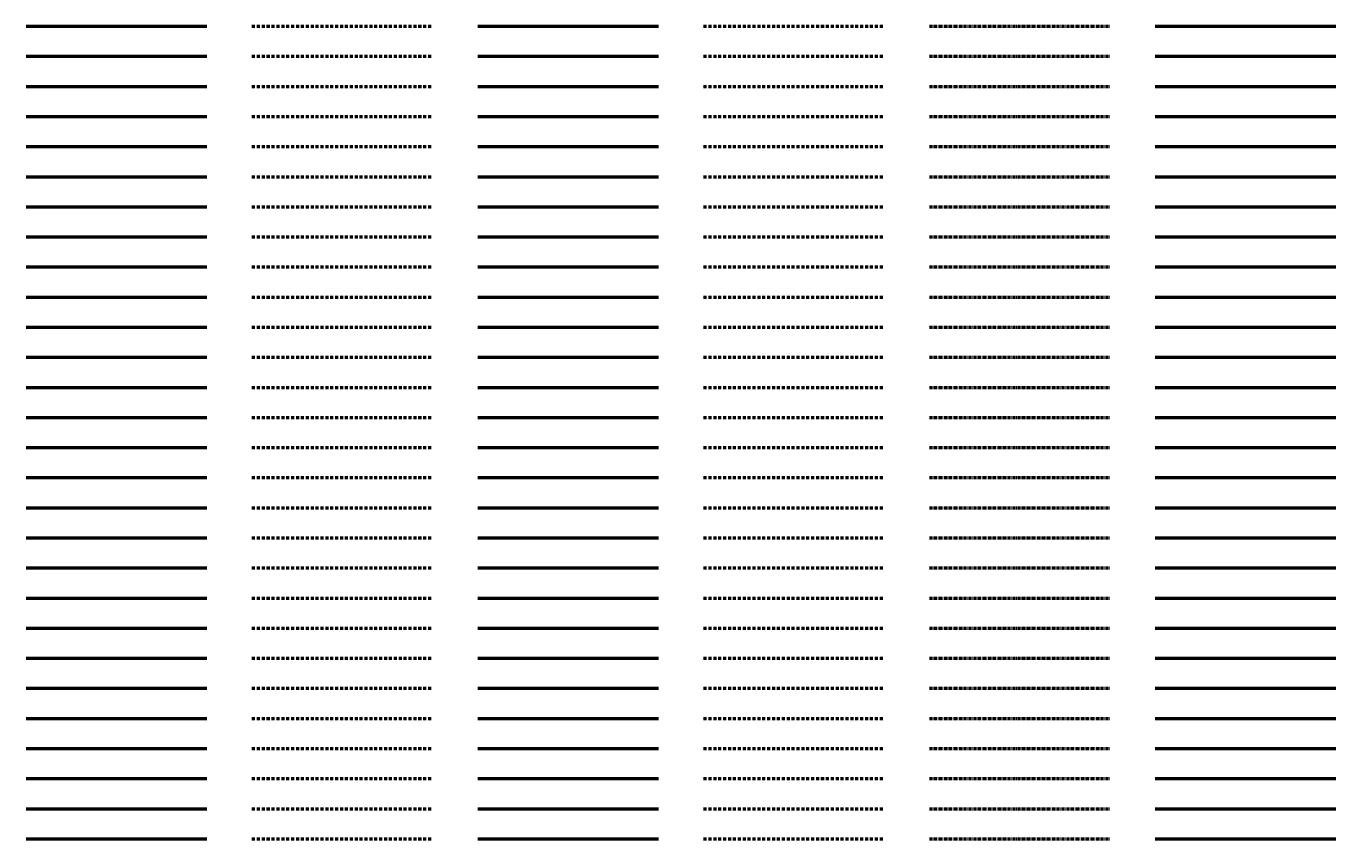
# Model space of a CAD drawing. Header units: metres. Extents: x -170 to 2070, y -13 to 17840.
# Drawn here: x 150 to 1020, y 2780 to 3320 of the extents above; entities that cross this region are included whole.
import ezdxf
from ezdxf.lldxf.tags import DXFTag

# ---------------------------------------------------------------- set-up
doc = ezdxf.new("R2010")
doc.units = ezdxf.units.M
doc.linetypes.add('KL-SO', pattern=[3.25, 2, -1.25])
doc.linetypes.add('KL-VERLATEN-SO', pattern=[3.25, 2, -0.5, 0.25, -0.5])
for name, color, linetype, lineweight in [('B-OI-KL-ET_HS_MANTELBUIS_ST_159-G', 7, 'Continuous', 70), ('B-OI-KL-ET_HS_MANTELBUIS_ST_159-RESERVE-G', 7, 'KL-RESERVE-SO', 70), ('B-OI-KL-ET_HS_MANTELBUIS_ST_159-VERLATEN-G', 7, 'KL-VERLATEN-SO', 70), ('B-OI-KL-ET_HS_MANTELBUIS_ST_160-G', 7, 'Continuous', 70), ('B-OI-KL-ET_HS_MANTELBUIS_ST_160-RESERVE-G', 7, 'KL-RESERVE-SO', 70), ('B-OI-KL-ET_HS_MANTELBUIS_ST_160-VERLATEN-G', 7, 'KL-VERLATEN-SO', 70), ('B-OI-KL-ET_HS_MANTELBUIS_ST_168.3-G', 7, 'Continuous', 70), ('B-OI-KL-ET_HS_MANTELBUIS_ST_168.3-RESERVE-G', 7, 'KL-RESERVE-SO', 70), ('B-OI-KL-ET_HS_MANTELBUIS_ST_168.3-VERLATEN-G', 7, 'KL-VERLATEN-SO', 70), ('B-OI-KL-ET_HS_MANTELBUIS_ST_175-G', 7, 'Continuous', 70), ('B-OI-KL-ET_HS_MANTELBUIS_ST_175-RESERVE-G', 7, 'KL-RESERVE-SO', 70), ('B-OI-KL-ET_HS_MANTELBUIS_ST_175-VERLATEN-G', 7, 'KL-VERLATEN-SO', 70), ('B-OI-KL-ET_HS_MANTELBUIS_ST_200-G', 7, 'Continuous', 70), ('B-OI-KL-ET_HS_MANTELBUIS_ST_200-RESERVE-G', 7, 'KL-RESERVE-SO', 70), ('B-OI-KL-ET_HS_MANTELBUIS_ST_200-VERLATEN-G', 7, 'KL-VERLATEN-SO', 70), ('B-OI-KL-ET_HS_MANTELBUIS_ST_216-G', 7, 'Continuous', 70), ('B-OI-KL-ET_HS_MANTELBUIS_ST_216-RESERVE-G', 7, 'KL-RESERVE-SO', 70), ('B-OI-KL-ET_HS_MANTELBUIS_ST_216-VERLATEN-G', 7, 'KL-VERLATEN-SO', 70), ('B-OI-KL-ET_HS_MANTELBUIS_ST_219.1-G', 7, 'Continuous', 70), ('B-OI-KL-ET_HS_MANTELBUIS_ST_219.1-RESERVE-G', 7, 'KL-RESERVE-SO', 70), ('B-OI-KL-ET_HS_MANTELBUIS_ST_219.1-VERLATEN-G', 7, 'KL-VERLATEN-SO', 70), ('B-OI-KL-ET_HS_MANTELBUIS_ST_250-G', 7, 'Continuous', 70), ('B-OI-KL-ET_HS_MANTELBUIS_ST_250-RESERVE-G', 7, 'KL-RESERVE-SO', 70), ('B-OI-KL-ET_HS_MANTELBUIS_ST_250-VERLATEN-G', 7, 'KL-VERLATEN-SO', 70), ('B-OI-KL-ET_HS_MANTELBUIS_ST_250.3-G', 7, 'Continuous', 70), ('B-OI-KL-ET_HS_MANTELBUIS_ST_250.3-RESERVE-G', 7, 'KL-RESERVE-SO', 70), ('B-OI-KL-ET_HS_MANTELBUIS_ST_250.3-VERLATEN-G', 7, 'KL-VERLATEN-SO', 70), ('B-OI-KL-ET_HS_MANTELBUIS_ST_260-G', 7, 'Continuous', 70), ('B-OI-KL-ET_HS_MANTELBUIS_ST_260-RESERVE-G', 7, 'KL-RESERVE-SO', 70), ('B-OI-KL-ET_HS_MANTELBUIS_ST_260-VERLATEN-G', 7, 'KL-VERLATEN-SO', 70), ('B-OI-KL-ET_HS_MANTELBUIS_ST_267-G', 7, 'Continuous', 70), ('B-OI-KL-ET_HS_MANTELBUIS_ST_267-RESERVE-G', 7, 'KL-RESERVE-SO', 70), ('B-OI-KL-ET_HS_MANTELBUIS_ST_267-VERLATEN-G', 7, 'KL-VERLATEN-SO', 70), ('B-OI-KL-ET_HS_MANTELBUIS_ST_273-G', 7, 'Continuous', 70), ('B-OI-KL-ET_HS_MANTELBUIS_ST_273-RESERVE-G', 7, 'KL-RESERVE-SO', 70), ('B-OI-KL-ET_HS_MANTELBUIS_ST_273-VERLATEN-G', 7, 'KL-VERLATEN-SO', 70), ('B-OI-KL-ET_HS_MANTELBUIS_ST_280-G', 7, 'Continuous', 70), ('B-OI-KL-ET_HS_MANTELBUIS_ST_280-RESERVE-G', 7, 'KL-RESERVE-SO', 70), ('B-OI-KL-ET_HS_MANTELBUIS_ST_280-VERLATEN-G', 7, 'KL-VERLATEN-SO', 70), ('B-OI-KL-ET_HS_MANTELBUIS_ST_300-G', 7, 'Continuous', 70), ('B-OI-KL-ET_HS_MANTELBUIS_ST_300-RESERVE-G', 7, 'KL-RESERVE-SO', 70), ('B-OI-KL-ET_HS_MANTELBUIS_ST_300-VERLATEN-G', 7, 'KL-VERLATEN-SO', 70), ('B-OI-KL-ET_HS_MANTELBUIS_ST_323.9-G', 7, 'Continuous', 70), ('B-OI-KL-ET_HS_MANTELBUIS_ST_323.9-RESERVE-G', 7, 'KL-RESERVE-SO', 70), ('B-OI-KL-ET_HS_MANTELBUIS_ST_323.9-VERLATEN-G', 7, 'KL-VERLATEN-SO', 70), ('B-OI-KL-ET_HS_MANTELBUIS_ST_368-G', 7, 'Continuous', 70), ('B-OI-KL-ET_HS_MANTELBUIS_ST_368-RESERVE-G', 7, 'KL-RESERVE-SO', 70), ('B-OI-KL-ET_HS_MANTELBUIS_ST_368-VERLATEN-G', 7, 'KL-VERLATEN-SO', 70), ('B-OI-KL-ET_HS_MANTELBUIS_ST_40-G', 7, 'Continuous', 70), ('B-OI-KL-ET_HS_MANTELBUIS_ST_40-RESERVE-G', 7, 'KL-RESERVE-SO', 70), ('B-OI-KL-ET_HS_MANTELBUIS_ST_40-VERLATEN-G', 7, 'KL-VERLATEN-SO', 70), ('B-OI-KL-ET_HS_MANTELBUIS_ST_406.4-G', 7, 'Continuous', 70), ('B-OI-KL-ET_HS_MANTELBUIS_ST_406.4-RESERVE-G', 7, 'KL-RESERVE-SO', 70), ('B-OI-KL-ET_HS_MANTELBUIS_ST_406.4-VERLATEN-G', 7, 'KL-VERLATEN-SO', 70), ('B-OI-KL-ET_HS_MANTELBUIS_ST_419-G', 7, 'Continuous', 70), ('B-OI-KL-ET_HS_MANTELBUIS_ST_419-RESERVE-G', 7, 'KL-RESERVE-SO', 70), ('B-OI-KL-ET_HS_MANTELBUIS_ST_419-VERLATEN-G', 7, 'KL-VERLATEN-SO', 70), ('B-OI-KL-ET_HS_MANTELBUIS_ST_42.4-G', 7, 'Continuous', 70), ('B-OI-KL-ET_HS_MANTELBUIS_ST_42.4-RESERVE-G', 7, 'KL-RESERVE-SO', 70), ('B-OI-KL-ET_HS_MANTELBUIS_ST_42.4-VERLATEN-G', 7, 'KL-VERLATEN-SO', 70), ('B-OI-KL-ET_HS_MANTELBUIS_ST_48.3-G', 7, 'Continuous', 70), ('B-OI-KL-ET_HS_MANTELBUIS_ST_48.3-RESERVE-G', 7, 'KL-RESERVE-SO', 70), ('B-OI-KL-ET_HS_MANTELBUIS_ST_48.3-VERLATEN-G', 7, 'KL-VERLATEN-SO', 70), ('B-OI-KL-ET_HS_MANTELBUIS_ST_50-G', 7, 'Continuous', 70), ('B-OI-KL-ET_HS_MANTELBUIS_ST_50-RESERVE-G', 7, 'KL-RESERVE-SO', 70), ('B-OI-KL-ET_HS_MANTELBUIS_ST_50-VERLATEN-G', 7, 'KL-VERLATEN-SO', 70), ('B-OI-KL-ET_HS_MANTELBUIS_ST_500-G', 7, 'Continuous', 70), ('B-OI-KL-ET_HS_MANTELBUIS_ST_500-RESERVE-G', 7, 'KL-RESERVE-SO', 70), ('B-OI-KL-ET_HS_MANTELBUIS_ST_500-VERLATEN-G', 7, 'KL-VERLATEN-SO', 70), ('B-OI-KL-ET_HS_MANTELBUIS_ST_508-G', 7, 'Continuous', 70), ('B-OI-KL-ET_HS_MANTELBUIS_ST_508-RESERVE-G', 7, 'KL-RESERVE-SO', 70), ('B-OI-KL-ET_HS_MANTELBUIS_ST_508-VERLATEN-G', 7, 'KL-VERLATEN-SO', 70), ('B-OI-KL-ET_HS_MANTELBUIS_ST_521-G', 7, 'Continuous', 70), ('B-OI-KL-ET_HS_MANTELBUIS_ST_521-RESERVE-G', 7, 'KL-RESERVE-SO', 70), ('B-OI-KL-ET_HS_MANTELBUIS_ST_521-VERLATEN-G', 7, 'KL-VERLATEN-SO', 70), ('B-OI-KL-ET_HS_MANTELBUIS_ST_60.3-G', 7, 'Continuous', 70), ('B-OI-KL-ET_HS_MANTELBUIS_ST_60.3-RESERVE-G', 7, 'KL-RESERVE-SO', 70), ('B-OI-KL-ET_HS_MANTELBUIS_ST_60.3-VERLATEN-G', 7, 'KL-VERLATEN-SO', 70), ('B-OI-KL-ET_HS_MANTELBUIS_ST_600-G', 7, 'Continuous', 70), ('B-OI-KL-ET_HS_MANTELBUIS_ST_600-RESERVE-G', 7, 'KL-RESERVE-SO', 70), ('B-OI-KL-ET_HS_MANTELBUIS_ST_600-VERLATEN-G', 7, 'KL-VERLATEN-SO', 70), ('B-OI-KL-ET_HS_MANTELBUIS_ST_609-G', 7, 'Continuous', 70), ('B-OI-KL-ET_HS_MANTELBUIS_ST_609-RESERVE-G', 7, 'KL-RESERVE-SO', 70), ('B-OI-KL-ET_HS_MANTELBUIS_ST_609-VERLATEN-G', 7, 'KL-VERLATEN-SO', 70), ('N-OI-KL-ET_HS_MANTELBUIS_ST_159-G', 10, 'KL-SO', 70), ('N-OI-KL-ET_HS_MANTELBUIS_ST_160-G', 10, 'KL-SO', 70), ('N-OI-KL-ET_HS_MANTELBUIS_ST_168.3-G', 10, 'KL-SO', 70), ('N-OI-KL-ET_HS_MANTELBUIS_ST_175-G', 10, 'KL-SO', 70), ('N-OI-KL-ET_HS_MANTELBUIS_ST_200-G', 10, 'KL-SO', 70), ('N-OI-KL-ET_HS_MANTELBUIS_ST_216-G', 10, 'KL-SO', 70), ('N-OI-KL-ET_HS_MANTELBUIS_ST_219.1-G', 10, 'KL-SO', 70), ('N-OI-KL-ET_HS_MANTELBUIS_ST_250-G', 10, 'KL-SO', 70), ('N-OI-KL-ET_HS_MANTELBUIS_ST_250.3-G', 10, 'KL-SO', 70), ('N-OI-KL-ET_HS_MANTELBUIS_ST_260-G', 10, 'KL-SO', 70), ('N-OI-KL-ET_HS_MANTELBUIS_ST_267-G', 10, 'KL-SO', 70), ('N-OI-KL-ET_HS_MANTELBUIS_ST_273-G', 10, 'KL-SO', 70), ('N-OI-KL-ET_HS_MANTELBUIS_ST_280-G', 10, 'KL-SO', 70), ('N-OI-KL-ET_HS_MANTELBUIS_ST_300-G', 10, 'KL-SO', 70), ('N-OI-KL-ET_HS_MANTELBUIS_ST_323.9-G', 10, 'KL-SO', 70), ('N-OI-KL-ET_HS_MANTELBUIS_ST_368-G', 10, 'KL-SO', 70), ('N-OI-KL-ET_HS_MANTELBUIS_ST_40-G', 10, 'KL-SO', 70), ('N-OI-KL-ET_HS_MANTELBUIS_ST_406.4-G', 10, 'KL-SO', 70), ('N-OI-KL-ET_HS_MANTELBUIS_ST_419-G', 10, 'KL-SO', 70), ('N-OI-KL-ET_HS_MANTELBUIS_ST_42.4-G', 10, 'KL-SO', 70), ('N-OI-KL-ET_HS_MANTELBUIS_ST_48.3-G', 10, 'KL-SO', 70), ('N-OI-KL-ET_HS_MANTELBUIS_ST_50-G', 10, 'KL-SO', 70), ('N-OI-KL-ET_HS_MANTELBUIS_ST_500-G', 10, 'KL-SO', 70), ('N-OI-KL-ET_HS_MANTELBUIS_ST_508-G', 10, 'KL-SO', 70), ('N-OI-KL-ET_HS_MANTELBUIS_ST_521-G', 10, 'KL-SO', 70), ('N-OI-KL-ET_HS_MANTELBUIS_ST_60.3-G', 10, 'KL-SO', 70), ('N-OI-KL-ET_HS_MANTELBUIS_ST_600-G', 10, 'KL-SO', 70), ('N-OI-KL-ET_HS_MANTELBUIS_ST_609-G', 10, 'KL-SO', 70), ('R-OI-KL-ET_HS_MANTELBUIS_ST_159-G', 10, 'KL-SO', 70), ('R-OI-KL-ET_HS_MANTELBUIS_ST_160-G', 10, 'KL-SO', 70), ('R-OI-KL-ET_HS_MANTELBUIS_ST_168.3-G', 10, 'KL-SO', 70), ('R-OI-KL-ET_HS_MANTELBUIS_ST_175-G', 10, 'KL-SO', 70), ('R-OI-KL-ET_HS_MANTELBUIS_ST_200-G', 10, 'KL-SO', 70), ('R-OI-KL-ET_HS_MANTELBUIS_ST_216-G', 10, 'KL-SO', 70), ('R-OI-KL-ET_HS_MANTELBUIS_ST_219.1-G', 10, 'KL-SO', 70), ('R-OI-KL-ET_HS_MANTELBUIS_ST_250-G', 10, 'KL-SO', 70), ('R-OI-KL-ET_HS_MANTELBUIS_ST_250.3-G', 10, 'KL-SO', 70), ('R-OI-KL-ET_HS_MANTELBUIS_ST_260-G', 10, 'KL-SO', 70), ('R-OI-KL-ET_HS_MANTELBUIS_ST_267-G', 10, 'KL-SO', 70), ('R-OI-KL-ET_HS_MANTELBUIS_ST_273-G', 10, 'KL-SO', 70), ('R-OI-KL-ET_HS_MANTELBUIS_ST_280-G', 10, 'KL-SO', 70), ('R-OI-KL-ET_HS_MANTELBUIS_ST_300-G', 10, 'KL-SO', 70), ('R-OI-KL-ET_HS_MANTELBUIS_ST_323.9-G', 10, 'KL-SO', 70), ('R-OI-KL-ET_HS_MANTELBUIS_ST_368-G', 10, 'KL-SO', 70), ('R-OI-KL-ET_HS_MANTELBUIS_ST_40-G', 10, 'KL-SO', 70), ('R-OI-KL-ET_HS_MANTELBUIS_ST_406.4-G', 10, 'KL-SO', 70), ('R-OI-KL-ET_HS_MANTELBUIS_ST_419-G', 10, 'KL-SO', 70), ('R-OI-KL-ET_HS_MANTELBUIS_ST_42.4-G', 10, 'KL-SO', 70), ('R-OI-KL-ET_HS_MANTELBUIS_ST_48.3-G', 10, 'KL-SO', 70), ('R-OI-KL-ET_HS_MANTELBUIS_ST_50-G', 10, 'KL-SO', 70), ('R-OI-KL-ET_HS_MANTELBUIS_ST_500-G', 10, 'KL-SO', 70), ('R-OI-KL-ET_HS_MANTELBUIS_ST_508-G', 10, 'KL-SO', 70), ('R-OI-KL-ET_HS_MANTELBUIS_ST_521-G', 10, 'KL-SO', 70), ('R-OI-KL-ET_HS_MANTELBUIS_ST_60.3-G', 10, 'KL-SO', 70), ('R-OI-KL-ET_HS_MANTELBUIS_ST_600-G', 10, 'KL-SO', 70), ('R-OI-KL-ET_HS_MANTELBUIS_ST_609-G', 10, 'KL-SO', 70), ('V-OI-KL-ET_HS_MANTELBUIS_ST_159-G', 7, 'V-KL-SO', 70), ('V-OI-KL-ET_HS_MANTELBUIS_ST_160-G', 7, 'V-KL-SO', 70), ('V-OI-KL-ET_HS_MANTELBUIS_ST_168.3-G', 7, 'V-KL-SO', 70), ('V-OI-KL-ET_HS_MANTELBUIS_ST_175-G', 7, 'V-KL-SO', 70), ('V-OI-KL-ET_HS_MANTELBUIS_ST_200-G', 7, 'V-KL-SO', 70), ('V-OI-KL-ET_HS_MANTELBUIS_ST_216-G', 7, 'V-KL-SO', 70), ('V-OI-KL-ET_HS_MANTELBUIS_ST_219.1-G', 7, 'V-KL-SO', 70), ('V-OI-KL-ET_HS_MANTELBUIS_ST_250-G', 7, 'V-KL-SO', 70), ('V-OI-KL-ET_HS_MANTELBUIS_ST_250.3-G', 7, 'V-KL-SO', 70), ('V-OI-KL-ET_HS_MANTELBUIS_ST_260-G', 7, 'V-KL-SO', 70), ('V-OI-KL-ET_HS_MANTELBUIS_ST_267-G', 7, 'V-KL-SO', 70), ('V-OI-KL-ET_HS_MANTELBUIS_ST_273-G', 7, 'V-KL-SO', 70), ('V-OI-KL-ET_HS_MANTELBUIS_ST_280-G', 7, 'V-KL-SO', 70), ('V-OI-KL-ET_HS_MANTELBUIS_ST_300-G', 7, 'V-KL-SO', 70), ('V-OI-KL-ET_HS_MANTELBUIS_ST_323.9-G', 7, 'V-KL-SO', 70), ('V-OI-KL-ET_HS_MANTELBUIS_ST_368-G', 7, 'V-KL-SO', 70), ('V-OI-KL-ET_HS_MANTELBUIS_ST_40-G', 7, 'V-KL-SO', 70), ('V-OI-KL-ET_HS_MANTELBUIS_ST_406.4-G', 7, 'V-KL-SO', 70), ('V-OI-KL-ET_HS_MANTELBUIS_ST_419-G', 7, 'V-KL-SO', 70), ('V-OI-KL-ET_HS_MANTELBUIS_ST_42.4-G', 7, 'V-KL-SO', 70), ('V-OI-KL-ET_HS_MANTELBUIS_ST_48.3-G', 7, 'V-KL-SO', 70), ('V-OI-KL-ET_HS_MANTELBUIS_ST_50-G', 7, 'V-KL-SO', 70), ('V-OI-KL-ET_HS_MANTELBUIS_ST_500-G', 7, 'V-KL-SO', 70), ('V-OI-KL-ET_HS_MANTELBUIS_ST_508-G', 7, 'V-KL-SO', 70), ('V-OI-KL-ET_HS_MANTELBUIS_ST_521-G', 7, 'V-KL-SO', 70), ('V-OI-KL-ET_HS_MANTELBUIS_ST_60.3-G', 7, 'V-KL-SO', 70), ('V-OI-KL-ET_HS_MANTELBUIS_ST_600-G', 7, 'V-KL-SO', 70), ('V-OI-KL-ET_HS_MANTELBUIS_ST_609-G', 7, 'V-KL-SO', 70)]:
    doc.layers.add(name, color=color, linetype=linetype, lineweight=lineweight)
tags = doc.linetypes.add('KL-RESERVE-SO', pattern='A,7,-2,["RS",Standard,S=1,R=0,X=-1,Y=-0.5],-1.5', length=10.5).pattern_tags.tags
tags[6] = DXFTag(74, 10)
doc.linetypes.add('V-KL-SO', pattern='A,2,[24,nlcs.shx,S=0.75,R=0,X=0,Y=0],2', length=4)

msp = doc.modelspace()

# ---------------------------------------------------------------- linework, layer by layer
at = {"layer": 'B-OI-KL-ET_HS_MANTELBUIS_ST_159-G'}
msp.add_line((150, 2780), (270, 2780), dxfattribs=at)
at = {"layer": 'B-OI-KL-ET_HS_MANTELBUIS_ST_159-RESERVE-G'}
msp.add_line((900, 2780), (1020, 2780), dxfattribs=at)
at = {"layer": 'B-OI-KL-ET_HS_MANTELBUIS_ST_159-VERLATEN-G'}
msp.add_line((750, 2780), (870, 2780), dxfattribs=at)
at = {"layer": 'B-OI-KL-ET_HS_MANTELBUIS_ST_160-G'}
msp.add_line((150, 2800), (270, 2800), dxfattribs=at)
at = {"layer": 'B-OI-KL-ET_HS_MANTELBUIS_ST_160-RESERVE-G'}
msp.add_line((900, 2800), (1020, 2800), dxfattribs=at)
at = {"layer": 'B-OI-KL-ET_HS_MANTELBUIS_ST_160-VERLATEN-G'}
msp.add_line((750, 2800), (870, 2800), dxfattribs=at)
at = {"layer": 'B-OI-KL-ET_HS_MANTELBUIS_ST_168.3-G'}
msp.add_line((150, 2820), (270, 2820), dxfattribs=at)
at = {"layer": 'B-OI-KL-ET_HS_MANTELBUIS_ST_168.3-RESERVE-G'}
msp.add_line((900, 2820), (1020, 2820), dxfattribs=at)
at = {"layer": 'B-OI-KL-ET_HS_MANTELBUIS_ST_168.3-VERLATEN-G'}
msp.add_line((750, 2820), (870, 2820), dxfattribs=at)
at = {"layer": 'B-OI-KL-ET_HS_MANTELBUIS_ST_175-G'}
msp.add_line((150, 2840), (270, 2840), dxfattribs=at)
at = {"layer": 'B-OI-KL-ET_HS_MANTELBUIS_ST_175-RESERVE-G'}
msp.add_line((900, 2840), (1020, 2840), dxfattribs=at)
at = {"layer": 'B-OI-KL-ET_HS_MANTELBUIS_ST_175-VERLATEN-G'}
msp.add_line((750, 2840), (870, 2840), dxfattribs=at)
at = {"layer": 'B-OI-KL-ET_HS_MANTELBUIS_ST_200-G'}
msp.add_line((150, 2860), (270, 2860), dxfattribs=at)
at = {"layer": 'B-OI-KL-ET_HS_MANTELBUIS_ST_200-RESERVE-G'}
msp.add_line((900, 2860), (1020, 2860), dxfattribs=at)
at = {"layer": 'B-OI-KL-ET_HS_MANTELBUIS_ST_200-VERLATEN-G'}
msp.add_line((750, 2860), (870, 2860), dxfattribs=at)
at = {"layer": 'B-OI-KL-ET_HS_MANTELBUIS_ST_216-G'}
msp.add_line((150, 2880), (270, 2880), dxfattribs=at)
at = {"layer": 'B-OI-KL-ET_HS_MANTELBUIS_ST_216-RESERVE-G'}
msp.add_line((900, 2880), (1020, 2880), dxfattribs=at)
at = {"layer": 'B-OI-KL-ET_HS_MANTELBUIS_ST_216-VERLATEN-G'}
msp.add_line((750, 2880), (870, 2880), dxfattribs=at)
at = {"layer": 'B-OI-KL-ET_HS_MANTELBUIS_ST_219.1-G'}
msp.add_line((150, 2900), (270, 2900), dxfattribs=at)
at = {"layer": 'B-OI-KL-ET_HS_MANTELBUIS_ST_219.1-RESERVE-G'}
msp.add_line((900, 2900), (1020, 2900), dxfattribs=at)
at = {"layer": 'B-OI-KL-ET_HS_MANTELBUIS_ST_219.1-VERLATEN-G'}
msp.add_line((750, 2900), (870, 2900), dxfattribs=at)
at = {"layer": 'B-OI-KL-ET_HS_MANTELBUIS_ST_250-G'}
msp.add_line((150, 2920), (270, 2920), dxfattribs=at)
at = {"layer": 'B-OI-KL-ET_HS_MANTELBUIS_ST_250-RESERVE-G'}
msp.add_line((900, 2920), (1020, 2920), dxfattribs=at)
at = {"layer": 'B-OI-KL-ET_HS_MANTELBUIS_ST_250-VERLATEN-G'}
msp.add_line((750, 2920), (870, 2920), dxfattribs=at)
at = {"layer": 'B-OI-KL-ET_HS_MANTELBUIS_ST_250.3-G'}
msp.add_line((150, 2940), (270, 2940), dxfattribs=at)
at = {"layer": 'B-OI-KL-ET_HS_MANTELBUIS_ST_250.3-RESERVE-G'}
msp.add_line((900, 2940), (1020, 2940), dxfattribs=at)
at = {"layer": 'B-OI-KL-ET_HS_MANTELBUIS_ST_250.3-VERLATEN-G'}
msp.add_line((750, 2940), (870, 2940), dxfattribs=at)
at = {"layer": 'B-OI-KL-ET_HS_MANTELBUIS_ST_260-G'}
msp.add_line((150, 2960), (270, 2960), dxfattribs=at)
at = {"layer": 'B-OI-KL-ET_HS_MANTELBUIS_ST_260-RESERVE-G'}
msp.add_line((900, 2960), (1020, 2960), dxfattribs=at)
at = {"layer": 'B-OI-KL-ET_HS_MANTELBUIS_ST_260-VERLATEN-G'}
msp.add_line((750, 2960), (870, 2960), dxfattribs=at)
at = {"layer": 'B-OI-KL-ET_HS_MANTELBUIS_ST_267-G'}
msp.add_line((150, 2980), (270, 2980), dxfattribs=at)
at = {"layer": 'B-OI-KL-ET_HS_MANTELBUIS_ST_267-RESERVE-G'}
msp.add_line((900, 2980), (1020, 2980), dxfattribs=at)
at = {"layer": 'B-OI-KL-ET_HS_MANTELBUIS_ST_267-VERLATEN-G'}
msp.add_line((750, 2980), (870, 2980), dxfattribs=at)
at = {"layer": 'B-OI-KL-ET_HS_MANTELBUIS_ST_273-G'}
msp.add_line((150, 3000), (270, 3000), dxfattribs=at)
at = {"layer": 'B-OI-KL-ET_HS_MANTELBUIS_ST_273-RESERVE-G'}
msp.add_line((900, 3000), (1020, 3000), dxfattribs=at)
at = {"layer": 'B-OI-KL-ET_HS_MANTELBUIS_ST_273-VERLATEN-G'}
msp.add_line((750, 3000), (870, 3000), dxfattribs=at)
at = {"layer": 'B-OI-KL-ET_HS_MANTELBUIS_ST_280-G'}
msp.add_line((150, 3020), (270, 3020), dxfattribs=at)
at = {"layer": 'B-OI-KL-ET_HS_MANTELBUIS_ST_280-RESERVE-G'}
msp.add_line((900, 3020), (1020, 3020), dxfattribs=at)
at = {"layer": 'B-OI-KL-ET_HS_MANTELBUIS_ST_280-VERLATEN-G'}
msp.add_line((750, 3020), (870, 3020), dxfattribs=at)
at = {"layer": 'B-OI-KL-ET_HS_MANTELBUIS_ST_300-G'}
msp.add_line((150, 3040), (270, 3040), dxfattribs=at)
at = {"layer": 'B-OI-KL-ET_HS_MANTELBUIS_ST_300-RESERVE-G'}
msp.add_line((900, 3040), (1020, 3040), dxfattribs=at)
at = {"layer": 'B-OI-KL-ET_HS_MANTELBUIS_ST_300-VERLATEN-G'}
msp.add_line((750, 3040), (870, 3040), dxfattribs=at)
at = {"layer": 'B-OI-KL-ET_HS_MANTELBUIS_ST_323.9-G'}
msp.add_line((150, 3060), (270, 3060), dxfattribs=at)
at = {"layer": 'B-OI-KL-ET_HS_MANTELBUIS_ST_323.9-RESERVE-G'}
msp.add_line((900, 3060), (1020, 3060), dxfattribs=at)
at = {"layer": 'B-OI-KL-ET_HS_MANTELBUIS_ST_323.9-VERLATEN-G'}
msp.add_line((750, 3060), (870, 3060), dxfattribs=at)
at = {"layer": 'B-OI-KL-ET_HS_MANTELBUIS_ST_368-G'}
msp.add_line((150, 3080), (270, 3080), dxfattribs=at)
at = {"layer": 'B-OI-KL-ET_HS_MANTELBUIS_ST_368-RESERVE-G'}
msp.add_line((900, 3080), (1020, 3080), dxfattribs=at)
at = {"layer": 'B-OI-KL-ET_HS_MANTELBUIS_ST_368-VERLATEN-G'}
msp.add_line((750, 3080), (870, 3080), dxfattribs=at)
at = {"layer": 'B-OI-KL-ET_HS_MANTELBUIS_ST_40-G'}
msp.add_line((150, 3100), (270, 3100), dxfattribs=at)
at = {"layer": 'B-OI-KL-ET_HS_MANTELBUIS_ST_40-RESERVE-G'}
msp.add_line((900, 3100), (1020, 3100), dxfattribs=at)
at = {"layer": 'B-OI-KL-ET_HS_MANTELBUIS_ST_40-VERLATEN-G'}
msp.add_line((750, 3100), (870, 3100), dxfattribs=at)
at = {"layer": 'B-OI-KL-ET_HS_MANTELBUIS_ST_406.4-G'}
msp.add_line((150, 3120), (270, 3120), dxfattribs=at)
at = {"layer": 'B-OI-KL-ET_HS_MANTELBUIS_ST_406.4-RESERVE-G'}
msp.add_line((900, 3120), (1020, 3120), dxfattribs=at)
at = {"layer": 'B-OI-KL-ET_HS_MANTELBUIS_ST_406.4-VERLATEN-G'}
msp.add_line((750, 3120), (870, 3120), dxfattribs=at)
at = {"layer": 'B-OI-KL-ET_HS_MANTELBUIS_ST_419-G'}
msp.add_line((150, 3140), (270, 3140), dxfattribs=at)
at = {"layer": 'B-OI-KL-ET_HS_MANTELBUIS_ST_419-RESERVE-G'}
msp.add_line((900, 3140), (1020, 3140), dxfattribs=at)
at = {"layer": 'B-OI-KL-ET_HS_MANTELBUIS_ST_419-VERLATEN-G'}
msp.add_line((750, 3140), (870, 3140), dxfattribs=at)
at = {"layer": 'B-OI-KL-ET_HS_MANTELBUIS_ST_42.4-G'}
msp.add_line((150, 3160), (270, 3160), dxfattribs=at)
at = {"layer": 'B-OI-KL-ET_HS_MANTELBUIS_ST_42.4-RESERVE-G'}
msp.add_line((900, 3160), (1020, 3160), dxfattribs=at)
at = {"layer": 'B-OI-KL-ET_HS_MANTELBUIS_ST_42.4-VERLATEN-G'}
msp.add_line((750, 3160), (870, 3160), dxfattribs=at)
at = {"layer": 'B-OI-KL-ET_HS_MANTELBUIS_ST_48.3-G'}
msp.add_line((150, 3180), (270, 3180), dxfattribs=at)
at = {"layer": 'B-OI-KL-ET_HS_MANTELBUIS_ST_48.3-RESERVE-G'}
msp.add_line((900, 3180), (1020, 3180), dxfattribs=at)
at = {"layer": 'B-OI-KL-ET_HS_MANTELBUIS_ST_48.3-VERLATEN-G'}
msp.add_line((750, 3180), (870, 3180), dxfattribs=at)
at = {"layer": 'B-OI-KL-ET_HS_MANTELBUIS_ST_50-G'}
msp.add_line((150, 3200), (270, 3200), dxfattribs=at)
at = {"layer": 'B-OI-KL-ET_HS_MANTELBUIS_ST_50-RESERVE-G'}
msp.add_line((900, 3200), (1020, 3200), dxfattribs=at)
at = {"layer": 'B-OI-KL-ET_HS_MANTELBUIS_ST_50-VERLATEN-G'}
msp.add_line((750, 3200), (870, 3200), dxfattribs=at)
at = {"layer": 'B-OI-KL-ET_HS_MANTELBUIS_ST_500-G'}
msp.add_line((150, 3220), (270, 3220), dxfattribs=at)
at = {"layer": 'B-OI-KL-ET_HS_MANTELBUIS_ST_500-RESERVE-G'}
msp.add_line((900, 3220), (1020, 3220), dxfattribs=at)
at = {"layer": 'B-OI-KL-ET_HS_MANTELBUIS_ST_500-VERLATEN-G'}
msp.add_line((750, 3220), (870, 3220), dxfattribs=at)
at = {"layer": 'B-OI-KL-ET_HS_MANTELBUIS_ST_508-G'}
msp.add_line((150, 3240), (270, 3240), dxfattribs=at)
at = {"layer": 'B-OI-KL-ET_HS_MANTELBUIS_ST_508-RESERVE-G'}
msp.add_line((900, 3240), (1020, 3240), dxfattribs=at)
at = {"layer": 'B-OI-KL-ET_HS_MANTELBUIS_ST_508-VERLATEN-G'}
msp.add_line((750, 3240), (870, 3240), dxfattribs=at)
at = {"layer": 'B-OI-KL-ET_HS_MANTELBUIS_ST_521-G'}
msp.add_line((150, 3260), (270, 3260), dxfattribs=at)
at = {"layer": 'B-OI-KL-ET_HS_MANTELBUIS_ST_521-RESERVE-G'}
msp.add_line((900, 3260), (1020, 3260), dxfattribs=at)
at = {"layer": 'B-OI-KL-ET_HS_MANTELBUIS_ST_521-VERLATEN-G'}
msp.add_line((750, 3260), (870, 3260), dxfattribs=at)
at = {"layer": 'B-OI-KL-ET_HS_MANTELBUIS_ST_60.3-G'}
msp.add_line((150, 3280), (270, 3280), dxfattribs=at)
at = {"layer": 'B-OI-KL-ET_HS_MANTELBUIS_ST_60.3-RESERVE-G'}
msp.add_line((900, 3280), (1020, 3280), dxfattribs=at)
at = {"layer": 'B-OI-KL-ET_HS_MANTELBUIS_ST_60.3-VERLATEN-G'}
msp.add_line((750, 3280), (870, 3280), dxfattribs=at)
at = {"layer": 'B-OI-KL-ET_HS_MANTELBUIS_ST_600-G'}
msp.add_line((150, 3300), (270, 3300), dxfattribs=at)
at = {"layer": 'B-OI-KL-ET_HS_MANTELBUIS_ST_600-RESERVE-G'}
msp.add_line((900, 3300), (1020, 3300), dxfattribs=at)
at = {"layer": 'B-OI-KL-ET_HS_MANTELBUIS_ST_600-VERLATEN-G'}
msp.add_line((750, 3300), (870, 3300), dxfattribs=at)
at = {"layer": 'B-OI-KL-ET_HS_MANTELBUIS_ST_609-G'}
msp.add_line((150, 3320), (270, 3320), dxfattribs=at)
at = {"layer": 'B-OI-KL-ET_HS_MANTELBUIS_ST_609-RESERVE-G'}
msp.add_line((900, 3320), (1020, 3320), dxfattribs=at)
at = {"layer": 'B-OI-KL-ET_HS_MANTELBUIS_ST_609-VERLATEN-G'}
msp.add_line((750, 3320), (870, 3320), dxfattribs=at)
at = {"layer": 'N-OI-KL-ET_HS_MANTELBUIS_ST_159-G'}
msp.add_line((300, 2780), (420, 2780), dxfattribs=at)
at = {"layer": 'N-OI-KL-ET_HS_MANTELBUIS_ST_160-G'}
msp.add_line((300, 2800), (420, 2800), dxfattribs=at)
at = {"layer": 'N-OI-KL-ET_HS_MANTELBUIS_ST_168.3-G'}
msp.add_line((300, 2820), (420, 2820), dxfattribs=at)
at = {"layer": 'N-OI-KL-ET_HS_MANTELBUIS_ST_175-G'}
msp.add_line((300, 2840), (420, 2840), dxfattribs=at)
at = {"layer": 'N-OI-KL-ET_HS_MANTELBUIS_ST_200-G'}
msp.add_line((300, 2860), (420, 2860), dxfattribs=at)
at = {"layer": 'N-OI-KL-ET_HS_MANTELBUIS_ST_216-G'}
msp.add_line((300, 2880), (420, 2880), dxfattribs=at)
at = {"layer": 'N-OI-KL-ET_HS_MANTELBUIS_ST_219.1-G'}
msp.add_line((300, 2900), (420, 2900), dxfattribs=at)
at = {"layer": 'N-OI-KL-ET_HS_MANTELBUIS_ST_250-G'}
msp.add_line((300, 2920), (420, 2920), dxfattribs=at)
at = {"layer": 'N-OI-KL-ET_HS_MANTELBUIS_ST_250.3-G'}
msp.add_line((300, 2940), (420, 2940), dxfattribs=at)
at = {"layer": 'N-OI-KL-ET_HS_MANTELBUIS_ST_260-G'}
msp.add_line((300, 2960), (420, 2960), dxfattribs=at)
at = {"layer": 'N-OI-KL-ET_HS_MANTELBUIS_ST_267-G'}
msp.add_line((300, 2980), (420, 2980), dxfattribs=at)
at = {"layer": 'N-OI-KL-ET_HS_MANTELBUIS_ST_273-G'}
msp.add_line((300, 3000), (420, 3000), dxfattribs=at)
at = {"layer": 'N-OI-KL-ET_HS_MANTELBUIS_ST_280-G'}
msp.add_line((300, 3020), (420, 3020), dxfattribs=at)
at = {"layer": 'N-OI-KL-ET_HS_MANTELBUIS_ST_300-G'}
msp.add_line((300, 3040), (420, 3040), dxfattribs=at)
at = {"layer": 'N-OI-KL-ET_HS_MANTELBUIS_ST_323.9-G'}
msp.add_line((300, 3060), (420, 3060), dxfattribs=at)
at = {"layer": 'N-OI-KL-ET_HS_MANTELBUIS_ST_368-G'}
msp.add_line((300, 3080), (420, 3080), dxfattribs=at)
at = {"layer": 'N-OI-KL-ET_HS_MANTELBUIS_ST_40-G'}
msp.add_line((300, 3100), (420, 3100), dxfattribs=at)
at = {"layer": 'N-OI-KL-ET_HS_MANTELBUIS_ST_406.4-G'}
msp.add_line((300, 3120), (420, 3120), dxfattribs=at)
at = {"layer": 'N-OI-KL-ET_HS_MANTELBUIS_ST_419-G'}
msp.add_line((300, 3140), (420, 3140), dxfattribs=at)
at = {"layer": 'N-OI-KL-ET_HS_MANTELBUIS_ST_42.4-G'}
msp.add_line((300, 3160), (420, 3160), dxfattribs=at)
at = {"layer": 'N-OI-KL-ET_HS_MANTELBUIS_ST_48.3-G'}
msp.add_line((300, 3180), (420, 3180), dxfattribs=at)
at = {"layer": 'N-OI-KL-ET_HS_MANTELBUIS_ST_50-G'}
msp.add_line((300, 3200), (420, 3200), dxfattribs=at)
at = {"layer": 'N-OI-KL-ET_HS_MANTELBUIS_ST_500-G'}
msp.add_line((300, 3220), (420, 3220), dxfattribs=at)
at = {"layer": 'N-OI-KL-ET_HS_MANTELBUIS_ST_508-G'}
msp.add_line((300, 3240), (420, 3240), dxfattribs=at)
at = {"layer": 'N-OI-KL-ET_HS_MANTELBUIS_ST_521-G'}
msp.add_line((300, 3260), (420, 3260), dxfattribs=at)
at = {"layer": 'N-OI-KL-ET_HS_MANTELBUIS_ST_60.3-G'}
msp.add_line((300, 3280), (420, 3280), dxfattribs=at)
at = {"layer": 'N-OI-KL-ET_HS_MANTELBUIS_ST_600-G'}
msp.add_line((300, 3300), (420, 3300), dxfattribs=at)
at = {"layer": 'N-OI-KL-ET_HS_MANTELBUIS_ST_609-G'}
msp.add_line((300, 3320), (420, 3320), dxfattribs=at)
at = {"layer": 'R-OI-KL-ET_HS_MANTELBUIS_ST_159-G'}
msp.add_line((600, 2780), (720, 2780), dxfattribs=at)
at = {"layer": 'R-OI-KL-ET_HS_MANTELBUIS_ST_160-G'}
msp.add_line((600, 2800), (720, 2800), dxfattribs=at)
at = {"layer": 'R-OI-KL-ET_HS_MANTELBUIS_ST_168.3-G'}
msp.add_line((600, 2820), (720, 2820), dxfattribs=at)
at = {"layer": 'R-OI-KL-ET_HS_MANTELBUIS_ST_175-G'}
msp.add_line((600, 2840), (720, 2840), dxfattribs=at)
at = {"layer": 'R-OI-KL-ET_HS_MANTELBUIS_ST_200-G'}
msp.add_line((600, 2860), (720, 2860), dxfattribs=at)
at = {"layer": 'R-OI-KL-ET_HS_MANTELBUIS_ST_216-G'}
msp.add_line((600, 2880), (720, 2880), dxfattribs=at)
at = {"layer": 'R-OI-KL-ET_HS_MANTELBUIS_ST_219.1-G'}
msp.add_line((600, 2900), (720, 2900), dxfattribs=at)
at = {"layer": 'R-OI-KL-ET_HS_MANTELBUIS_ST_250-G'}
msp.add_line((600, 2920), (720, 2920), dxfattribs=at)
at = {"layer": 'R-OI-KL-ET_HS_MANTELBUIS_ST_250.3-G'}
msp.add_line((600, 2940), (720, 2940), dxfattribs=at)
at = {"layer": 'R-OI-KL-ET_HS_MANTELBUIS_ST_260-G'}
msp.add_line((600, 2960), (720, 2960), dxfattribs=at)
at = {"layer": 'R-OI-KL-ET_HS_MANTELBUIS_ST_267-G'}
msp.add_line((600, 2980), (720, 2980), dxfattribs=at)
at = {"layer": 'R-OI-KL-ET_HS_MANTELBUIS_ST_273-G'}
msp.add_line((600, 3000), (720, 3000), dxfattribs=at)
at = {"layer": 'R-OI-KL-ET_HS_MANTELBUIS_ST_280-G'}
msp.add_line((600, 3020), (720, 3020), dxfattribs=at)
at = {"layer": 'R-OI-KL-ET_HS_MANTELBUIS_ST_300-G'}
msp.add_line((600, 3040), (720, 3040), dxfattribs=at)
at = {"layer": 'R-OI-KL-ET_HS_MANTELBUIS_ST_323.9-G'}
msp.add_line((600, 3060), (720, 3060), dxfattribs=at)
at = {"layer": 'R-OI-KL-ET_HS_MANTELBUIS_ST_368-G'}
msp.add_line((600, 3080), (720, 3080), dxfattribs=at)
at = {"layer": 'R-OI-KL-ET_HS_MANTELBUIS_ST_40-G'}
msp.add_line((600, 3100), (720, 3100), dxfattribs=at)
at = {"layer": 'R-OI-KL-ET_HS_MANTELBUIS_ST_406.4-G'}
msp.add_line((600, 3120), (720, 3120), dxfattribs=at)
at = {"layer": 'R-OI-KL-ET_HS_MANTELBUIS_ST_419-G'}
msp.add_line((600, 3140), (720, 3140), dxfattribs=at)
at = {"layer": 'R-OI-KL-ET_HS_MANTELBUIS_ST_42.4-G'}
msp.add_line((600, 3160), (720, 3160), dxfattribs=at)
at = {"layer": 'R-OI-KL-ET_HS_MANTELBUIS_ST_48.3-G'}
msp.add_line((600, 3180), (720, 3180), dxfattribs=at)
at = {"layer": 'R-OI-KL-ET_HS_MANTELBUIS_ST_50-G'}
msp.add_line((600, 3200), (720, 3200), dxfattribs=at)
at = {"layer": 'R-OI-KL-ET_HS_MANTELBUIS_ST_500-G'}
msp.add_line((600, 3220), (720, 3220), dxfattribs=at)
at = {"layer": 'R-OI-KL-ET_HS_MANTELBUIS_ST_508-G'}
msp.add_line((600, 3240), (720, 3240), dxfattribs=at)
at = {"layer": 'R-OI-KL-ET_HS_MANTELBUIS_ST_521-G'}
msp.add_line((600, 3260), (720, 3260), dxfattribs=at)
at = {"layer": 'R-OI-KL-ET_HS_MANTELBUIS_ST_60.3-G'}
msp.add_line((600, 3280), (720, 3280), dxfattribs=at)
at = {"layer": 'R-OI-KL-ET_HS_MANTELBUIS_ST_600-G'}
msp.add_line((600, 3300), (720, 3300), dxfattribs=at)
at = {"layer": 'R-OI-KL-ET_HS_MANTELBUIS_ST_609-G'}
msp.add_line((600, 3320), (720, 3320), dxfattribs=at)
at = {"layer": 'V-OI-KL-ET_HS_MANTELBUIS_ST_159-G'}
msp.add_line((450, 2780), (570, 2780), dxfattribs=at)
at = {"layer": 'V-OI-KL-ET_HS_MANTELBUIS_ST_160-G'}
msp.add_line((450, 2800), (570, 2800), dxfattribs=at)
at = {"layer": 'V-OI-KL-ET_HS_MANTELBUIS_ST_168.3-G'}
msp.add_line((450, 2820), (570, 2820), dxfattribs=at)
at = {"layer": 'V-OI-KL-ET_HS_MANTELBUIS_ST_175-G'}
msp.add_line((450, 2840), (570, 2840), dxfattribs=at)
at = {"layer": 'V-OI-KL-ET_HS_MANTELBUIS_ST_200-G'}
msp.add_line((450, 2860), (570, 2860), dxfattribs=at)
at = {"layer": 'V-OI-KL-ET_HS_MANTELBUIS_ST_216-G'}
msp.add_line((450, 2880), (570, 2880), dxfattribs=at)
at = {"layer": 'V-OI-KL-ET_HS_MANTELBUIS_ST_219.1-G'}
msp.add_line((450, 2900), (570, 2900), dxfattribs=at)
at = {"layer": 'V-OI-KL-ET_HS_MANTELBUIS_ST_250-G'}
msp.add_line((450, 2920), (570, 2920), dxfattribs=at)
at = {"layer": 'V-OI-KL-ET_HS_MANTELBUIS_ST_250.3-G'}
msp.add_line((450, 2940), (570, 2940), dxfattribs=at)
at = {"layer": 'V-OI-KL-ET_HS_MANTELBUIS_ST_260-G'}
msp.add_line((450, 2960), (570, 2960), dxfattribs=at)
at = {"layer": 'V-OI-KL-ET_HS_MANTELBUIS_ST_267-G'}
msp.add_line((450, 2980), (570, 2980), dxfattribs=at)
at = {"layer": 'V-OI-KL-ET_HS_MANTELBUIS_ST_273-G'}
msp.add_line((450, 3000), (570, 3000), dxfattribs=at)
at = {"layer": 'V-OI-KL-ET_HS_MANTELBUIS_ST_280-G'}
msp.add_line((450, 3020), (570, 3020), dxfattribs=at)
at = {"layer": 'V-OI-KL-ET_HS_MANTELBUIS_ST_300-G'}
msp.add_line((450, 3040), (570, 3040), dxfattribs=at)
at = {"layer": 'V-OI-KL-ET_HS_MANTELBUIS_ST_323.9-G'}
msp.add_line((450, 3060), (570, 3060), dxfattribs=at)
at = {"layer": 'V-OI-KL-ET_HS_MANTELBUIS_ST_368-G'}
msp.add_line((450, 3080), (570, 3080), dxfattribs=at)
at = {"layer": 'V-OI-KL-ET_HS_MANTELBUIS_ST_40-G'}
msp.add_line((450, 3100), (570, 3100), dxfattribs=at)
at = {"layer": 'V-OI-KL-ET_HS_MANTELBUIS_ST_406.4-G'}
msp.add_line((450, 3120), (570, 3120), dxfattribs=at)
at = {"layer": 'V-OI-KL-ET_HS_MANTELBUIS_ST_419-G'}
msp.add_line((450, 3140), (570, 3140), dxfattribs=at)
at = {"layer": 'V-OI-KL-ET_HS_MANTELBUIS_ST_42.4-G'}
msp.add_line((450, 3160), (570, 3160), dxfattribs=at)
at = {"layer": 'V-OI-KL-ET_HS_MANTELBUIS_ST_48.3-G'}
msp.add_line((450, 3180), (570, 3180), dxfattribs=at)
at = {"layer": 'V-OI-KL-ET_HS_MANTELBUIS_ST_50-G'}
msp.add_line((450, 3200), (570, 3200), dxfattribs=at)
at = {"layer": 'V-OI-KL-ET_HS_MANTELBUIS_ST_500-G'}
msp.add_line((450, 3220), (570, 3220), dxfattribs=at)
at = {"layer": 'V-OI-KL-ET_HS_MANTELBUIS_ST_508-G'}
msp.add_line((450, 3240), (570, 3240), dxfattribs=at)
at = {"layer": 'V-OI-KL-ET_HS_MANTELBUIS_ST_521-G'}
msp.add_line((450, 3260), (570, 3260), dxfattribs=at)
at = {"layer": 'V-OI-KL-ET_HS_MANTELBUIS_ST_60.3-G'}
msp.add_line((450, 3280), (570, 3280), dxfattribs=at)
at = {"layer": 'V-OI-KL-ET_HS_MANTELBUIS_ST_600-G'}
msp.add_line((450, 3300), (570, 3300), dxfattribs=at)
at = {"layer": 'V-OI-KL-ET_HS_MANTELBUIS_ST_609-G'}
msp.add_line((450, 3320), (570, 3320), dxfattribs=at)

doc.saveas('drawing.dxf')
